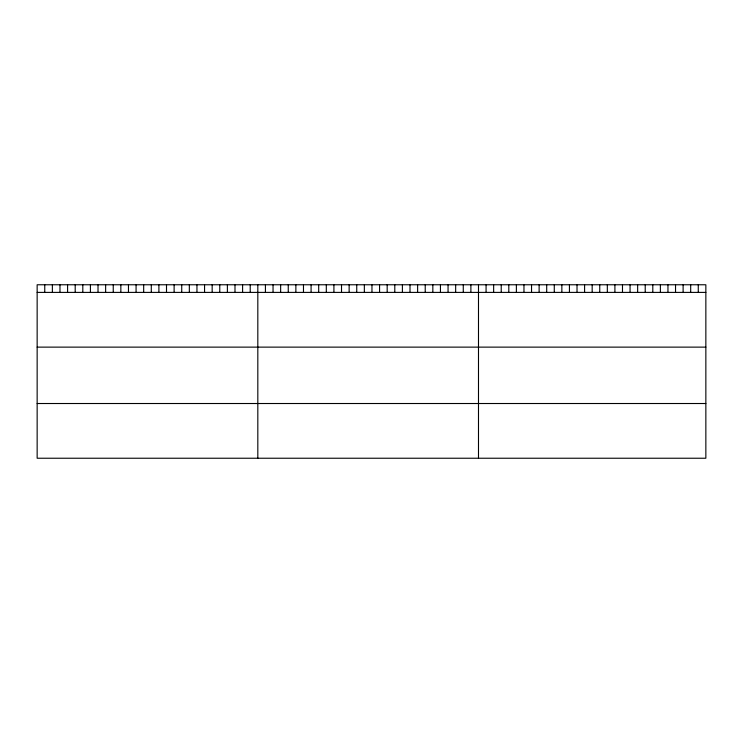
<?xml version="1.0" encoding="UTF-8"?>
<svg xmlns="http://www.w3.org/2000/svg" width="743" height="743" viewBox="0 0 743 743"><rect width="100%" height="100%" fill="white"/><g stroke="black" fill="none" stroke-linecap="round" stroke-linejoin="round"><path stroke-width="1.11" d="M705.85 292.398L705.85 458.236L37.15 458.236L37.15 284.764L705.85 284.764L705.85 292.398L37.15 292.398M37.15 347.13L705.85 347.13M37.15 403.514L705.85 403.514M698.271 284.764L698.271 292.398M690.693 284.764L690.693 292.398M683.114 284.764L683.114 292.398M675.536 284.764L675.536 292.398M667.957 284.764L667.957 292.398M660.378 284.764L660.378 292.398M652.8 284.764L652.8 292.398M645.221 284.764L645.221 292.398M637.643 284.764L637.643 292.398M630.064 284.764L630.064 292.398M622.485 284.764L622.485 292.398M614.907 284.764L614.907 292.398M607.328 284.764L607.328 292.398M599.75 284.764L599.75 292.398M592.171 284.764L592.171 292.398M584.592 284.764L584.592 292.398M577.014 284.764L577.014 292.398M569.435 284.764L569.435 292.398M561.857 284.764L561.857 292.398M554.278 284.764L554.278 292.398M546.699 284.764L546.699 292.398M539.121 284.764L539.121 292.398M531.542 284.764L531.542 292.398M523.964 284.764L523.964 292.398M516.385 284.764L516.385 292.398M508.806 284.764L508.806 292.398M501.228 284.764L501.228 292.398M493.649 284.764L493.649 292.398M486.071 284.764L486.071 292.398M478.492 284.764L478.492 458.236M470.886 284.764L470.886 292.398M463.27 284.764L463.27 292.398M455.663 284.764L455.663 292.398M448.057 284.764L448.057 292.398M440.441 284.764L440.441 292.398M432.835 284.764L432.835 292.398M425.228 284.764L425.228 292.398M417.622 284.764L417.622 292.398M410.006 284.764L410.006 292.398M402.4 284.764L402.4 292.398M394.793 284.764L394.793 292.398M387.177 284.764L387.177 292.398M379.571 284.764L379.571 292.398M371.964 284.764L371.964 292.398M364.349 284.764L364.349 292.398M356.742 284.764L356.742 292.398M349.136 284.764L349.136 292.398M341.52 284.764L341.52 292.398M333.913 284.764L333.913 292.398M326.307 284.764L326.307 292.398M318.691 284.764L318.691 292.398M311.085 284.764L311.085 292.398M303.478 284.764L303.478 292.398M295.872 284.764L295.872 292.398M288.256 284.764L288.256 292.398M280.65 284.764L280.65 292.398M273.043 284.764L273.043 292.398M265.427 284.764L265.427 292.398M257.821 284.764L257.821 458.236M250.215 284.764L250.215 292.398M242.599 284.764L242.599 292.398M234.992 284.764L234.992 292.398M227.386 284.764L227.386 292.398M219.77 284.764L219.77 292.398M212.164 284.764L212.164 292.398M204.557 284.764L204.557 292.398M196.951 284.764L196.951 292.398M189.335 284.764L189.335 292.398M181.729 284.764L181.729 292.398M174.122 284.764L174.122 292.398M166.506 284.764L166.506 292.398M158.9 284.764L158.9 292.398M151.293 284.764L151.293 292.398M143.678 284.764L143.678 292.398M136.071 284.764L136.071 292.398M128.465 284.764L128.465 292.398M120.849 284.764L120.849 292.398M113.242 284.764L113.242 292.398M105.636 284.764L105.636 292.398M98.02 284.764L98.02 292.398M90.414 284.764L90.414 292.398M82.807 284.764L82.807 292.398M75.201 284.764L75.201 292.398M67.585 284.764L67.585 292.398M59.979 284.764L59.979 292.398M52.372 284.764L52.372 292.398M44.756 284.764L44.756 292.398"/></g></svg>
